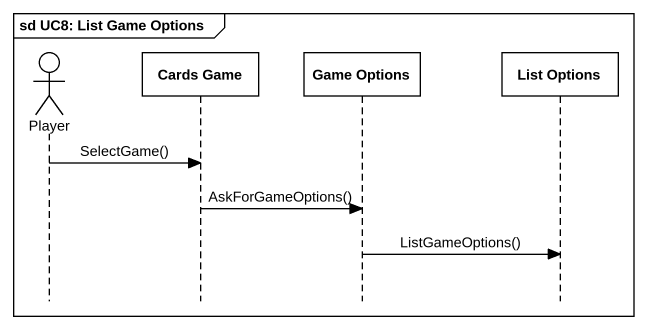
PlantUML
@startuml
mainframe sd UC8: List Game Options
hide footbox
actor Player
participant "Cards Game" as Cards_Game
participant "Game Options" as Game_Options
participant "List Options" as List_Options

Player -> Cards_Game : SelectGame()
Cards_Game -> Game_Options : AskForGameOptions()
Game_Options -> List_Options : ListGameOptions()
@enduml
